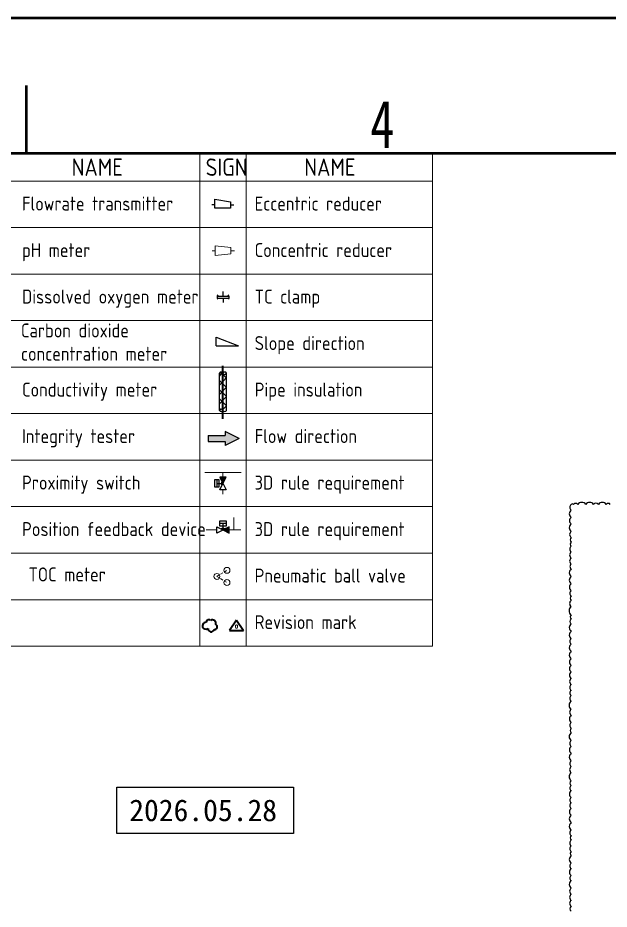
# Model space of a CAD drawing. Header units: millimetres. Extents: x -68339142 to 208, y -167 to 82456658.
# Drawn here: x -68335719 to -68334766, y 82451183 to 82452619 of the extents above; entities that cross this region are included whole.
import ezdxf
from ezdxf.enums import TextEntityAlignment as Align

# ---------------------------------------------------------------- set-up
doc = ezdxf.new("R2010")
doc.units = ezdxf.units.MM
doc.header["$MEASUREMENT"] = 0
doc.linetypes.add('ACISOTGL', pattern=[3, 2, -1])
for name, color, linetype, lineweight in [('AM_8', 1, 'Continuous', 15), ('Border (ISO)', 7, 'Continuous', 50), ('I8符号标注层', 3, 'Continuous', 9), ('图层5标准静态设备', 7, 'Continuous', 9), ('图框', 7, 'Continuous', 9)]:
    doc.layers.add(name, color=color, linetype=linetype, lineweight=lineweight)
for name, color, linetype in [('批注和笔记', 7, 'Continuous'), ('文字', 1, 'Continuous'), ('機器', 7, 'Continuous')]:
    doc.layers.add(name, color=color, linetype=linetype)
doc.styles.add('I(3.5)', font='simfang.ttf', dxfattribs={"width": 0.75})
doc.styles.add('ROMANS', font='ROMANS.shx')
doc.styles.get("Standard").update_dxf_attribs({"font": 'gbenor.shx', "bigfont": 'gbcbig.shx'})
doc.styles.add('批注和笔记', font='')
doc.styles.get('批注和笔记').set_extended_font_data('SimSun')

# ---------------------------------------------------------------- blocks, each defined once
blk = doc.blocks.new('Borders A3')
at = {"layer": 'Border (ISO)'}
for p, q in [((0, 297), (420, 297)), ((157.5, 287), (157.5, 292)), ((9.999999999999993, 286.9999999999999), (410, 286.9999999999999))]:
    blk.add_line(p, q, dxfattribs=at)
at = {"layer": 'I8符号标注层', "insert": (183.75, 287.4), "char_height": 3.499999940395355, "attachment_point": 8, "style": 'I(3.5)'}
blk.add_mtext('4', dxfattribs=at)
blk = doc.blocks.new('同心异径管接头')
at = {"color": 0}
for p, q in [((2.103692991928256, 0), (0, 0)), ((2.103692991928256, 3.435912948164514), (13.3620760428239, 2.286548733639393)), ((13.3620760428239, 0), (15.91919393456192, 0)), ((2.103692991928256, -3.435912948164514), (13.3620760428239, -2.286548733638483))]:
    blk.add_line(p, q, dxfattribs=at)
for points in [[(2.103692991928256, -3.435912948164514), (2.103692991928256, 3.435912948164514)], [(13.3620760428239, 2.286548733639393), (13.3620760428239, -2.286548733638483)]]:
    blk.add_lwpolyline(points, dxfattribs=at)
blk = doc.blocks.new('偏心异径管接头（同底）')
at = {"color": 0}
for p, q in [((2.10369299192098, 0), (0, 0)), ((2.10369299192098, 4.24889381187495), (13.3620760428239, 2.286548733638483)), ((13.3620760428239, 0), (15.91919393455464, 0)), ((13.3620760428239, -2.286548733639393), (2.10369299192098, -2.286548733639393))]:
    blk.add_line(p, q, dxfattribs=at)
for points in [[(2.10369299192098, -2.286548733639393), (2.10369299192098, 4.24889381187495)], [(13.3620760428239, 2.286548733638483), (13.3620760428239, -2.286548733639393)]]:
    blk.add_lwpolyline(points, dxfattribs=at)
blk = doc.blocks.new('卫生卡箍')
at = {"color": 0}
for p, q in [((5.008810341451317, 0), (0, 0)), ((5.008810341451317, -5.493456002679887), (5.008810341451317, 5.493456002674066)), ((6.991189658571966, -5.493456002679887), (6.991189658571966, 5.493456002674066)), ((6.991189658571966, 0), (12, 0))]:
    blk.add_line(p, q, dxfattribs=at)
for centre, start, end in [((5.969408355187625, 3.09718116131553), 46.47917323098144, 135.7809304604455), ((5.969408355187625, -3.09718116132135), 224.2190695395544, 313.5208267690186)]:
    blk.add_arc(centre, 3.467212193297144, start, end, dxfattribs=at)
blk = doc.blocks.new('倾斜')
at = {"color": 7}
for p, q in [((9.366830904189264, 7.433415452092231), (-9.366830904189264, 0)), ((9.366830904189264, 0), (-9.366830904189264, 0)), ((9.366830904189264, 0), (9.366830904189264, 7.433415452092231))]:
    blk.add_line(p, q, dxfattribs=at)
blk = doc.blocks.new('保温')
at = {"ltscale": 0.1}
h = blk.add_hatch(dxfattribs=at)
h.set_pattern_fill('ANSI37', scale=2.234399999999999)
h.set_pattern_definition([(44.99999999999997, (-813.4420348629722, 754.6356316621168), (-5.016371069229228, 5.016371069229224), []), (135, (-813.4420348629722, 754.6356316621168), (-5.016371069229229, -5.016371069229224), [])])
h.paths.add_polyline_path([(40.0281178516377, 3.910200000015001), (-2.93454e-11, 3.910200000015001, -0.6525360622096348), (-2.93454e-11, 1.61071e-11, 0.652536062208393), (-2.93454e-11, -3.910199999979604), (40.0281178516377, -3.910199999979604, -0.652536062207818), (40.0281178516377, 1.61071e-11, 0.6525360622075519)])
at = {"color": 7, "lineweight": 35}
blk.add_line((-8.915646761219492, 1.91e-13), (47.98137530246434, 1.91e-13), dxfattribs=at)
at = {"color": 7}
for p, q in [((-2.93454e-11, 3.910200000005452), (40.0281178516377, 3.910200000005452)), ((-2.93454e-11, -3.910199999992337), (40.0281178516377, -3.910199999992337))]:
    blk.add_line(p, q, dxfattribs=at)
for centre, start, end in [((0.8601914965108648, 1.955100000004413), 113.7482053907326, 246.2517946092674), ((0.8601914965108648, -1.955099999991298), 113.7482053907326, 246.2517946092674), ((-0.8601914965695556, 1.955100000004413), 293.7482053907326, 66.25179460926744), ((40.88830934817791, -1.955099999991298), 113.7482053907326, 246.2517946092674), ((39.16792635509749, 1.955100000004413), 293.748205391198, 66.25179460880197), ((39.16792635509749, -1.955099999991298), 293.7482053907326, 66.25179460926744)]:
    blk.add_arc(centre, 2.135964751742607, start, end, dxfattribs=at)
blk = doc.blocks.new('3D符号')
h = blk.add_hatch(color=256)
h.dxf.hatch_style = 1
h.paths.add_polyline_path([(-11.25, 5.625), (-11.25, -5.624999999999998), (1.3e-15, -2e-16)])
at = {"color": 0}
for p, q in [((0, 0), (-11.25, 5.625)), ((-11.25, 5.625), (-11.25, -5.625)), ((-11.25, -5.625), (0, 0))]:
    blk.add_line(p, q, dxfattribs=at)
blk = doc.blocks.new('转换板')
at = {"color": 7, "linetype": 'ACISOTGL', "lineweight": 9}
for q in [(7.200853924339754, 4.365924856803758), (7.200788937014295, -4.365924856803758)]:
    blk.add_line((0, 0), q, dxfattribs=at)
at = {"color": 7, "linetype": 'ByBlock'}
for centre in [(7.200853924339754, 4.365924856803758), (0, 0), (7.200788937014295, -4.365924856803758)]:
    blk.add_circle(centre, 2.139354296912725, dxfattribs=at)
blk = doc.blocks.new('修改位置')
at = {"color": 7, "lineweight": 35}
for p, q in [((3.706968261525617, 5.423639129829098), (0, 0)), ((3.706968261525617, 5.423639129829098), (7.413936523051234, 0)), ((0, 0), (7.413936523051234, 0))]:
    blk.add_line(p, q, dxfattribs=at)
for centre, radius, start, end in [((-11.21682168128609, 4.390357191396106), 1.320626193117237, 47.84651354500366, 182.5197639932759), ((-9.32500925626664, 3.650745821463715), 1.991191376443004, 343.9651262969234, 120.3301350904456), ((-12.73078679711034, 2.507306163824978), 1.835338528582713, 83.91302061686629, 309.5111891384556), ((-9.908619176596403, 0.9307475643090584), 1.662248124818034, 174.4558522052904, 342.9422405066621), ((-8.040479862916982, 1.831777764044091), 1.416380320814914, 258.6389406611095, 63.6262058649483)]:
    blk.add_arc(centre, radius, start, end, dxfattribs=at)
at = {"color": 7, "style": 'ROMANS'}
blk.add_text('0', height=1.833842926829268, dxfattribs=at).set_placement((2.926176887267502, 2.041274620152763), align=Align.MIDDLE_LEFT)
blk = doc.blocks.new('KGJK')
at = {"layer": 'AM_8'}
blk.add_hatch(color=256, dxfattribs=at).paths.add_polyline_path([(5848.813452545352, -1050.605828065278), (5848.813452545354, -1052.349464705978), (5853.939130079631, -1052.349464705978), (5853.939130079631, -1053.560979718961), (5858.105796746298, -1051.477646385627), (5853.939130079631, -1049.394313052294), (5853.939130079629, -1050.605828065278)])
at = {"layer": '文字'}
for p, q in [((5858.105796746298, -1051.477646385627), (5853.939130079631, -1049.394313052295)), ((5853.939130079631, -1049.394313052295), (5853.939130079631, -1050.605828065278)), ((5848.813452545354, -1050.605828065278), (5848.813452545354, -1052.349464705978)), ((5848.813452545354, -1050.605828065278), (5853.939130079631, -1050.605828065278)), ((5848.813452545354, -1052.349464705978), (5853.939130079631, -1052.349464705978)), ((5858.105796746298, -1051.477646385627), (5853.939130079631, -1053.560979718961)), ((5853.939130079631, -1052.349464705978), (5853.939130079631, -1053.560979718961))]:
    blk.add_line(p, q, dxfattribs=at)
blk = doc.blocks.new('*N511')
at = {"color": 0, "linetype": 'Continuous'}
blk.add_lwpolyline([(-20, -55), (-20, 20), (264.8044692737431, 20), (264.8044692737431, -55)], close=True, dxfattribs=at)
at = {"color": 0, "insert": (0, 0), "char_height": 35, "attachment_point": 1, "style": '批注和笔记'}
blk.add_mtext('2026.05.28', dxfattribs=at)

msp = doc.modelspace()

# ---------------------------------------------------------------- linework, layer by layer
for p, q in [((-68335398.43266562, 82451869.05990845), (-68335390.84440547, 82451869.05990845)), ((-68335388.31498544, 82451804.23180959), (-68335388.31498544, 82451796.64354944))]:
    msp.add_line(p, q)
for points in [[(-68335398.43266562, 82451874.75110357), (-68335402.22679567, 82451874.75110357), (-68335402.22679567, 82451863.36871338), (-68335394.63853556, 82451863.36871338), (-68335394.63853556, 82451874.75110357), (-68335398.43266562, 82451874.75110357), (-68335398.43266562, 82451863.36871338)], [(-68335388.31498544, 82451869.05990845), (-68335383.25614531, 82451879.17758866), (-68335393.3738255, 82451879.17758866), (-68335383.25614531, 82451858.9422283), (-68335393.3738255, 82451858.9422283), (-68335388.31498544, 82451869.05990845)], [(-68335388.31498544, 82451794.11412941), (-68335378.19730523, 82451789.05528928), (-68335378.19730523, 82451799.17296949), (-68335398.43266562, 82451789.05528928), (-68335398.43266562, 82451799.17296949), (-68335388.31498544, 82451794.11412941)], [(-68335382.62379032, 82451804.23180959), (-68335382.62379032, 82451808.02593964), (-68335394.00618051, 82451808.02593964), (-68335394.00618051, 82451800.4376795), (-68335382.62379032, 82451800.4376795), (-68335382.62379032, 82451804.23180959), (-68335394.00618051, 82451804.23180959)]]:
    msp.add_lwpolyline(points)
msp.add_lwpolyline([(-68334764.4076012, 82451835.152186, 0.52056705), (-68334771.1672476, 82451835.152186, 0.52056705), (-68334783.6491145, 82451835.152186, 0.52056705), (-68334791.42950332, 82451835.152186, 0.52056705), (-68334803.88573469, 82451835.152186, 0.52056705), (-68334816.70249139, 82451835.152186, 0.52056705), (-68334823.63121031, 82451835.152186, 0.52056705), (-68334827.40016279, 82451835.152186, 0.52056705), (-68334827.40016279, 82451825.87679715, 0.52056705), (-68334827.40016279, 82451814.16216555, 0.52056705), (-68334827.40016279, 82451803.82371528, 0.52056705), (-68334827.40016279, 82451791.59718657, 0.52056705), (-68334827.40016279, 82451781.72933172, 0.52056705), (-68334827.40016279, 82451774.45941584, 0.52056705), (-68334827.40016279, 82451767.7738277, 0.52056705), (-68334827.40016279, 82451758.67056324, 0.52056705), (-68334827.40016279, 82451748.7382126, 0.52056705), (-68334827.40016279, 82451739.09639817, 0.52056705), (-68334827.40016279, 82451731.16687559, 0.52056705), (-68334827.40016279, 82451719.03719226, 0.52056705), (-68334827.40016279, 82451707.29875624, 0.52056705), (-68334827.40016279, 82451695.87344012, 0.52056705), (-68334827.40016279, 82451687.80231164, 0.52056705), (-68334827.40016279, 82451680.52853009, 0.52056705), (-68334827.40016279, 82451670.39638494, 0.52056705), (-68334827.40016279, 82451657.23273453, 0.52056705), (-68334827.40016279, 82451650.32965113, 0.52056705), (-68334827.40016279, 82451642.77245437, 0.52056705), (-68334827.40016279, 82451630.58722736, 0.52056705), (-68334827.40016279, 82451618.68704323, 0.52056705), (-68334827.40016279, 82451610.16790304, 0.52056705), (-68334827.40016279, 82451598.47585514, 0.52056705), (-68334827.40016279, 82451586.35858269, 0.52056705), (-68334827.40016279, 82451575.78066385, 0.52056705), (-68334827.40016279, 82451565.16225712, 0.52056705), (-68334827.40016279, 82451554.82889326, 0.52056705), (-68334827.40016279, 82451544.79440735, 0.52056705), (-68334827.40016279, 82451535.46978197, 0.52056705), (-68334827.40016279, 82451527.32439178, 0.52056705), (-68334827.40016279, 82451517.99630763, 0.52056705), (-68334827.40016279, 82451504.97263545, 0.52056705), (-68334827.40016279, 82451495.30233708, 0.52056705), (-68334827.40016279, 82451483.82737751, 0.52056705), (-68334827.40016279, 82451474.50132793, 0.52056705), (-68334827.40016279, 82451467.3567414, 0.52056705), (-68334827.40016279, 82451454.62258814, 0.52056705), (-68334827.40016279, 82451445.27415831, 0.52056705), (-68334827.40016279, 82451434.13653001, 0.52056705), (-68334827.40016279, 82451421.93828177, 0.52056705), (-68334827.40016279, 82451412.84580052, 0.52056705), (-68334827.40016279, 82451402.73990129, 0.52056705), (-68334827.40016279, 82451389.86861819, 0.52056705), (-68334827.40016279, 82451382.0627973, 0.52056705), (-68334827.40016279, 82451374.02930832, 0.52056705), (-68334827.40016279, 82451362.61029935, 0.52056705), (-68334827.40016279, 82451354.37701586, 0.52056705), (-68334827.40016279, 82451345.02716185, 0.52056705), (-68334827.40016279, 82451334.45046374, 0.52056705), (-68334827.40016279, 82451322.38039325, 0.52056705), (-68334827.40016279, 82451310.35406594, 0.52056705), (-68334827.40016279, 82451301.37877576, 0.52056705), (-68334827.40016279, 82451294.084852, 0.52056705), (-68334827.40016279, 82451284.76938216, 0.52056705), (-68334827.40016279, 82451275.87954381, 0.52056705), (-68334827.40016279, 82451269.0118619, 0.52056705), (-68334827.40016279, 82451257.02988817, 0.52056705), (-68334827.40016279, 82451248.31848137, 0.52056705), (-68334827.40016279, 82451236.99224867, 0.52056705), (-68334827.40016279, 82451228.98093648, 0.52056705), (-68334827.40016279, 82451216.76458059, 0.52056705), (-68334827.40016279, 82451206.82368477, 0.52056705), (-68334827.40016279, 82451197.10740519, 0.52056705), (-68334827.40016279, 82451187.46925297, 0.52056705), (-68334827.40016279, 82451179.62782715, 0.52056705)], format="xyb")
for centre, start, end in [((-68335385.78556535, 82451869.05990845), 143.1301030371658, 216.8698969628342), ((-68335388.31498544, 82451791.58470938), 53.13010252492811, 126.8698974750719)]:
    msp.add_arc(centre, 5.058840087967238, start, end)
at = {"layer": '图框', "color": 6, "linetype": 'ByBlock', "lineweight": 9}
for p, q in [((-68335051.05897956, 82452401.17503326), (-68338924.05719475, 82452401.17503326)), ((-68335425.78787498, 82452401.17498659), (-68335425.78787498, 82451606.7496817)), ((-68335350.84209588, 82452401.17498659), (-68335350.84209588, 82451606.7496817)), ((-68335051.05897956, 82452401.17498659), (-68335051.05897956, 82451606.7496817)), ((-68335800.51677038, 82452356.20747253), (-68335425.78787498, 82452356.20747253)), ((-68335425.78787498, 82452356.20747253), (-68335051.05897956, 82452356.20747253)), ((-68335800.51677038, 82452281.26169343), (-68335425.78787498, 82452281.26169343)), ((-68335425.78787498, 82452281.26169343), (-68335051.05897956, 82452281.26169343)), ((-68335800.51677038, 82452206.31591435), (-68335425.78787498, 82452206.31591435)), ((-68335425.78787498, 82452206.31591435), (-68335051.05897956, 82452206.31591435)), ((-68335800.51677038, 82452131.37013526), (-68335425.78787498, 82452131.37013526)), ((-68335425.78787498, 82452131.37013526), (-68335051.05897956, 82452131.37013526)), ((-68335800.51677038, 82452056.42435616), (-68335425.78787498, 82452056.42435616)), ((-68335425.78787498, 82452056.42435616), (-68335051.05897956, 82452056.42435616)), ((-68335800.51677038, 82451981.4785771), (-68335425.78787498, 82451981.4785771)), ((-68335425.78787498, 82451981.4785771), (-68335051.05897956, 82451981.4785771)), ((-68335800.51677038, 82451906.53279804), (-68335425.78787498, 82451906.53279804)), ((-68335425.78787498, 82451906.53279804), (-68335051.05897956, 82451906.53279804)), ((-68335800.51677038, 82451831.58701895), (-68335425.78787498, 82451831.58701895)), ((-68335425.78787498, 82451831.58701895), (-68335051.05897956, 82451831.58701895)), ((-68335800.51677038, 82451756.64123985), (-68335425.78787498, 82451756.64123985)), ((-68335425.78787498, 82451756.64123985), (-68335051.05897956, 82451756.64123985)), ((-68335800.51677038, 82451681.69546081), (-68335425.78787498, 82451681.69546081)), ((-68335425.78787498, 82451681.69546081), (-68335051.05897956, 82451681.69546081)), ((-68335800.51677038, 82451606.7496817), (-68335425.78787498, 82451606.7496817)), ((-68335425.78787498, 82451606.7496817), (-68335051.05897956, 82451606.7496817))]:
    msp.add_line(p, q, dxfattribs=at)
at = {"layer": '機器', "lineweight": 9}
for p, q in [((-68335417.63639826, 82451886.65074615), (-68335358.99360618, 82451886.65368667)), ((-68335388.31498544, 82451879.17758866), (-68335388.31500223, 82451886.65221643)), ((-68335388.31496868, 82451851.46760052), (-68335388.31498544, 82451858.9422283)), ((-68335370.72367598, 82451814.0275005), (-68335370.72267748, 82451794.11411247)), ((-68335415.57206924, 82451794.1141187), (-68335398.43266562, 82451794.11412941)), ((-68335378.19730523, 82451794.11410253), (-68335359.35726333, 82451794.1141193))]:
    msp.add_line(p, q, dxfattribs=at)

# ---------------------------------------------------------------- block references
for name, p, xscale, yscale, zscale in [('Borders A3', (-68339142.31943902, 82446137.04862258), 21.8262244274396, 21.8262244274396, 21.8262244274396), ('倾斜', (-68335381.12464061, 82452090.71129505), -1.918611944478712, 1.918611944478712, 1.918611944478712)]:
    msp.add_blockref(name, p, dxfattribs=dict(xscale=xscale, yscale=yscale, zscale=zscale))
at = {"color": 7, "linetype": 'ByBlock', "lineweight": 9, "xscale": 2.24837337243599, "yscale": 2.24837337243599, "zscale": 2.24837337243599}
msp.add_blockref('偏心异径管接头（同底）', (-68335406.39308174, 82452317.80902687), dxfattribs=at)
for name, p, xscale, yscale, zscale, rotation in [('卫生卡箍', (-68335388.0695329, 82452178.35745114), 1.498915581623994, 1.498915581623994, 1.498915581623994, 270), ('保温', (-68335388.31498544, 82451986.69966705), 1.498915581623994, 1.498915581623994, 1.498915581623994, 90), ('3D符号', (-68335388.31498544, 82451869.05990845), 0.8993493489743964, 0.8993493489743964, 0.8993493489743964, 270), ('3D符号', (-68335388.31498544, 82451794.11412941), 0.8993493489743964, 0.8993493489743964, 0.8993493489743964, 180)]:
    msp.add_blockref(name, p, dxfattribs=dict(xscale=xscale, yscale=yscale, zscale=zscale, rotation=rotation))
at = {"layer": '图层5标准静态设备', "color": 7, "linetype": 'ByBlock', "lineweight": 9}
for name, p, xscale, yscale, zscale in [('同心异径管接头', (-68335405.70293593, 82452244.05095717), 2.24837337243599, 2.24837337243599, 2.24837337243599), ('转换板', (-68335398.11331554, 82451719.16835032), 2.24837337243599, 2.24837337243599, 2.24837337243599), ('修改位置', (-68335377.62211818, 82451632.2184394), 2.997831163247988, 2.997831163247988, 2.997831163247988)]:
    msp.add_blockref(name, p, dxfattribs=dict(at, xscale=xscale, yscale=yscale, zscale=zscale))
at = {"layer": '批注和笔记', "color": 1}
msp.add_blockref('*N511', (-68335539.32759099, 82451359.7350671), dxfattribs=at)
at = {"layer": '機器', "lineweight": 9, "xscale": 5.377616407292351, "yscale": 5.377616407292351, "zscale": 5.377616407292351}
msp.add_blockref('KGJK', (-68366864.93050487, 82457595.84546538), dxfattribs=at)

# ---------------------------------------------------------------- texts
at = {"color": 7, "linetype": 'ByBlock', "lineweight": 9, "attachment_point": 1}
for s, insert, char_height, width in [('NAME', (-68335632.00737618, 82452392.75760555), 28.04165039264382, 47.71117310201785), ('SIGN', (-68335416.16125892, 82452392.75760555), 28.04165039264382, 47.71117310201785), ('NAME', (-68335257.27848074, 82452392.75760555), 28.04165039264382, 47.71117310201785), ('Flowrate transmitter', (-68335712.0469771, 82452331.28923349), 22.48373372435991, 298.1219332241384), ('Eccentric reducer', (-68335337.31808172, 82452331.28923349), 22.48373372435991, 298.1219332241384), ('pH meter', (-68335712.0469771, 82452256.3434544), 22.48373372435991, 298.1219332241384), ('Concentric reducer', (-68335337.31808172, 82452256.3434544), 22.48373372435991, 298.1219332241384), ('Dissolved oxygen meter', (-68335712.0469771, 82452181.3976753), 22.48373372435991, 298.1219332241384), ('TC clamp', (-68335337.31808172, 82452181.3976753), 22.48373372435991, 298.1219332241384), ('\\pxql;Carbon dioxide \\Pconcentration meter', (-68335713.70221284, 82452126.78676414), 22.48373372435991, 324.7899035490336), ('Slope direction', (-68335337.31808172, 82452106.45189622), 22.48373372435991, 298.1219332241384), ('Conductivity meter', (-68335712.0469771, 82452031.50611718), 22.48373372435991, 298.1219332241384), ('Pipe insulation', (-68335337.31808172, 82452031.50611718), 22.48373372435991, 298.1219332241384), ('Integrity tester', (-68335712.0469771, 82451956.56033811), 22.48373372435991, 298.1219332241384), ('Flow direction', (-68335337.31808172, 82451956.56033811), 22.48373372435991, 298.1219332241384), ('Proximity switch', (-68335712.0469771, 82451881.614559), 22.48373372435991, 298.1219332241384), ('3D rule requirement', (-68335337.31808172, 82451881.614559), 22.48373372435991, 298.1219332241384), ('Position feedback device', (-68335712.0469771, 82451806.66877991), 22.48373372435991, 298.1219332241384), ('3D rule requirement', (-68335337.31808172, 82451806.66877991), 22.48373372435991, 298.1219332241384), ('TOC meter', (-68335701.58855161, 82451733.58308792), 22.48373372435991, 298.1219332241384), ('Pneumatic ball valve', (-68335337.31808172, 82451731.72300082), 22.42239809875985, 298.1219332241384), ('Revision mark', (-68335337.31808172, 82451656.77722177), 22.42239809875985, 298.1219332241384)]:
    msp.add_mtext(s, dxfattribs=dict(at, insert=insert, char_height=char_height, width=width))

doc.saveas('drawing.dxf')
